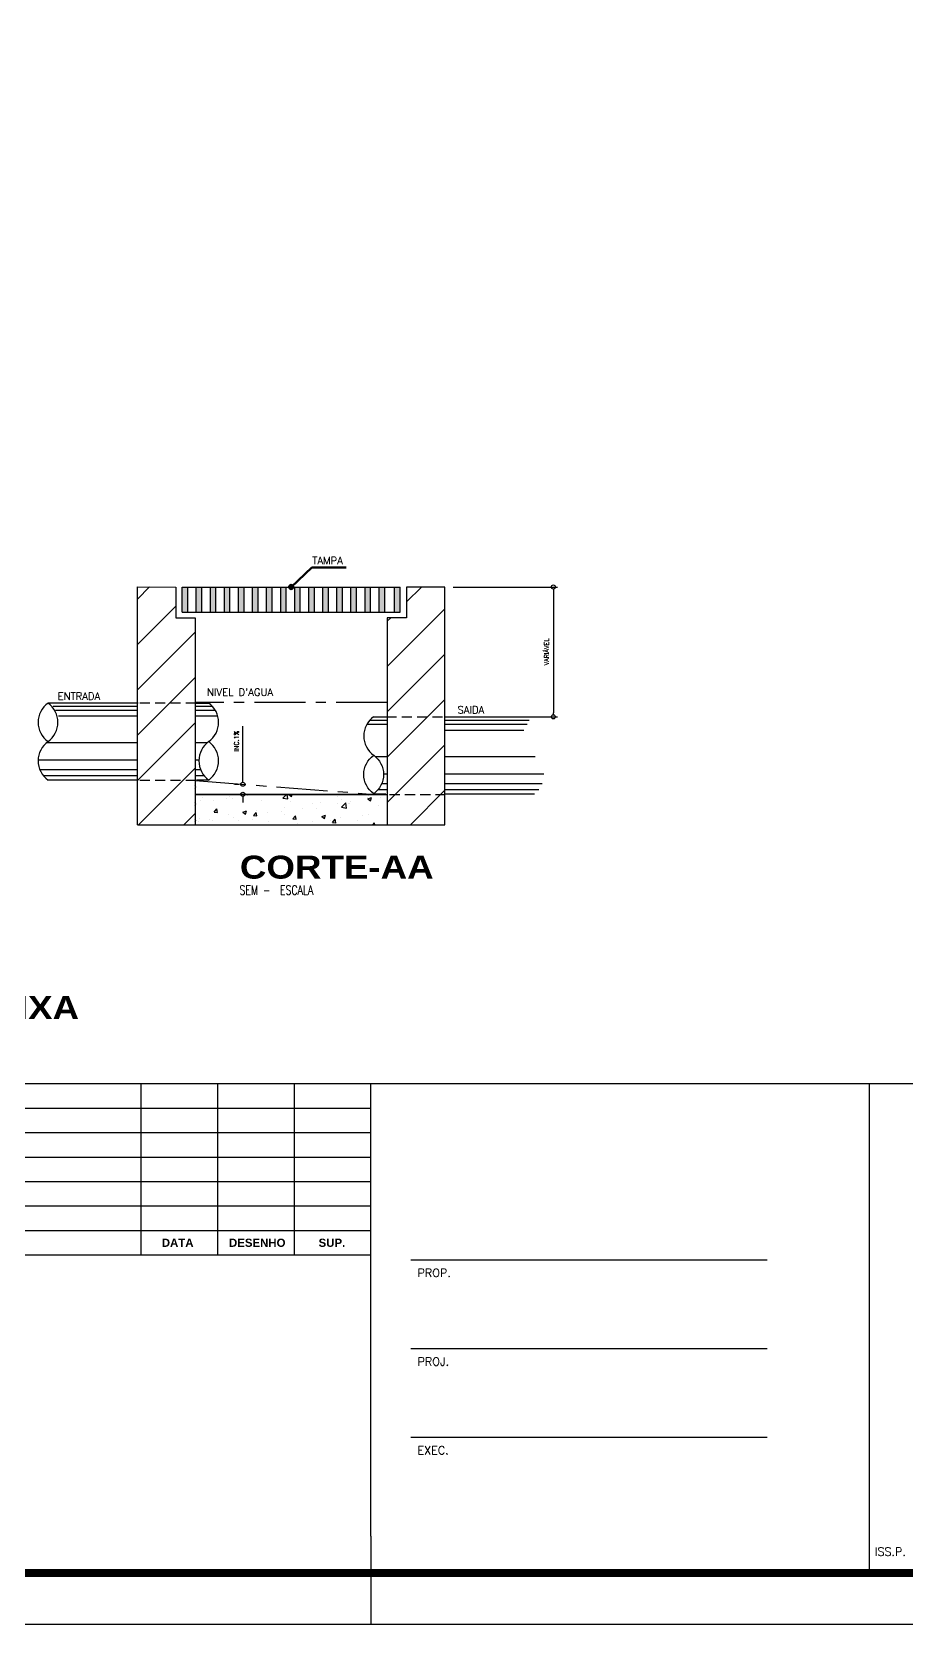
# Model space of a CAD drawing. Header units: inches. Extents: x 752 to 2304, y -3097 to -639.
# Drawn here: x 807.99 to 829.37, y -723.16 to -684.25 of the extents above; entities that cross this region are included whole.
import ezdxf
from ezdxf.enums import TextEntityAlignment as Align

# ---------------------------------------------------------------- set-up
doc = ezdxf.new("R2010")
doc.units = ezdxf.units.IN
doc.header["$MEASUREMENT"] = 0
doc.header["$PDMODE"] = 35
doc.linetypes.add('CENTER', pattern=[2, 1.25, -0.25, 0.25, -0.25])
doc.linetypes.add('HIDDEN', pattern=[0.375, 0.25, -0.125])
for name, color, linetype in [('arq', 9, 'Continuous'), ('ARQ-L', 7, 'Continuous'), ('cercadura', 9, 'Continuous'), ('INDICAÇÕES', 9, 'Continuous'), ('S', 9, 'Continuous'), ('TEXTO-HIDRO', 100, 'Continuous')]:
    doc.layers.add(name, color=color, linetype=linetype)
doc.styles.add('140-125', font='ariblk.TTF', dxfattribs={"height": 0.437})
doc.styles.add('60-75', font='ROMANS.shx', dxfattribs={"height": 0.1125})
doc.styles.add('ROMAND', font='romans.shx', dxfattribs={"height": 0.3})
doc.styles.add('ROMANS', font='romans', dxfattribs={"width": 5, "height": 1})
doc.styles.get("Standard").update_dxf_attribs({"font": 'txt.shx'})
doc.styles.add('SWISS', font='swissb.ttf')
doc.dimstyles.get("Standard").update_dxf_attribs({"dimtxt": 0.18, "dimasz": 0.18, "dimexe": 0.18, "dimexo": 0.0625, "dimgap": 0.09, "dimtad": 0, "dimtih": 1, "dimtoh": 1, "dimdec": 4, "dimzin": 0, "dimdsep": 46, "dimtxsty": 'Standard', "dimcen": 0.09, "dimadec": 0, "dimazin": 0, "dimtfac": 1, "dimtdec": 4, "dimtofl": 0, "dimtmove": 0, "dimatfit": 3, "dimfxl": 0, "dimtolj": 1, "dimtzin": 0, "dimarcsym": 0})

# ---------------------------------------------------------------- blocks, each defined once
blk = doc.blocks.new('A1-FASE-FORTAL2')
at = {"layer": 'cercadura'}
for p, q in [((0.296, 0.10567), (0.471, 0.10567)), ((0.426, 0.10567), (0.426, 0.07218)), ((0.441, 0.10567), (0.441, 0.07218)), ((0.456, 0.10567), (0.456, 0.07218)), ((0.471, 0.01718), (0.471, 0.10567)), ((0.471, 0.10567), (0.656, 0.10567)), ((0.5685, 0.10567), (0.5685, 0.01)), ((0.296, 0.10088), (0.471, 0.10088)), ((0.296, 0.0961), (0.471, 0.0961)), ((0.296, 0.09132), (0.471, 0.09132)), ((0.296, 0.08653), (0.471, 0.08653)), ((0.296, 0.08175), (0.471, 0.08175)), ((0.296, 0.07218), (0.471, 0.07218)), ((0.5485, 0.07115), (0.47884, 0.07115)), ((0.5485, 0.05381), (0.47884, 0.05381)), ((0.5485, 0.03647), (0.47884, 0.03647)), ((0.471, 0.01718), (0.471, 0)), ((0, 0), (0.841, 0))]:
    blk.add_line(p, q, dxfattribs=at)
at = {"layer": 'cercadura', "color": 152, "const_width": 0.0015}
blk.add_lwpolyline([(0.831, 0.5845), (0.025, 0.5845), (0.025, 0.01), (0.831, 0.01), (0.831, 0.5845)], close=True, dxfattribs=at)
at = {"layer": 'cercadura'}
blk.add_lwpolyline([(0.296, 0.07697), (0.471, 0.07697)], dxfattribs=at)
at = {"color": 152, "style": 'ROMAND'}
for p in [(0.67499, 0.04961), (0.67499, 0.04403), (0.67499, 0.03307), (0.67499, 0.02248), (0.67499, 0.01641)]:
    blk.add_attdef('FASE', p, '', height=0.00354, dxfattribs=at)
at = {"color": 152, "style": 'ROMAND', "width": 0.8}
blk.add_attdef('HS-01/15-R01', text='', height=0.00354, dxfattribs=at).set_placement((0.78492, 0.04584), (0.81809, 0.04584), align=Align.FIT)
at = {"color": 152, "style": 'ROMANS'}
for tag, p in [('1/100', (0.79147, 0.0342)), ('?/2008', (0.81053, 0.0342)), ('MES/ANO', (0.79617, 0.0261))]:
    blk.add_attdef(tag, text='', height=0.00197, dxfattribs=at).set_placement(p, align=Align.CENTER)
blk.add_attdef('0107_HS_01_SIT_LEG_R0A', text='', height=0.00174, dxfattribs=at).set_placement((0.78371, 0.01703), (0.82028, 0.01703), align=Align.FIT)
at = {"layer": 'cercadura'}
for s, style, p in [('DATA', 'SWISS', (0.43009, 0.07376)), ('DESENHO', 'SWISS', (0.44324, 0.07376)), ('SUP.', 'SWISS', (0.46077, 0.07376)), ('PROP.', 'ROMANS', (0.48013, 0.06787)), ('PROJ.', 'ROMANS', (0.48013, 0.05053)), ('EXEC.', 'ROMANS', (0.48013, 0.03319)), ('ISS.P.', 'ROMANS', (0.56955, 0.01337))]:
    blk.add_text(s, height=0.0016, dxfattribs=dict(at, style=style)).set_placement(p)
at = {"layer": 'cercadura', "style": 'SWISS'}
for p in [(0.30782, 0.10236), (0.30782, 0.09758), (0.30782, 0.09279), (0.30782, 0.08801), (0.30782, 0.08323), (0.30782, 0.07844), (0.03034, 0.01433)]:
    blk.add_attdef('-', p, '', height=0.0016, dxfattribs=at)
blk = doc.blocks.new('_DOTBLANK')
at = {"color": 0, "linetype": 'ByBlock'}
blk.add_line((-0.5, 0), (-1, 0), dxfattribs=at)
blk.add_circle((0, 0), 0.5, dxfattribs=at)
blk = doc.blocks.new('*D18')
for p, q in [((813.152, -702.536), (813.152, -701.221)), ((813.152, -702.536), (813.152, -701.221)), ((812.952, -702.636), (813.052, -702.636)), ((812.952, -702.636), (813.052, -702.636)), ((812.184, -702.883), (813.252, -702.883)), ((812.184, -702.883), (813.252, -702.883)), ((813.152, -702.983), (813.152, -703.083)), ((813.152, -702.983), (813.152, -703.083))]:
    blk.add_line(p, q)
at = {"layer": 'Defpoints', "color": 0}
for p in [(813.152, -702.636), (813.152, -702.636), (811.984, -702.883), (811.984, -702.883), (813.152, -702.883), (813.152, -702.883)]:
    blk.add_point(p, dxfattribs=at)
at = {"xscale": 0.1, "yscale": 0.1, "zscale": 0.1}
for p, rotation in [((813.152, -702.636), 270), ((813.152, -702.636), 270), ((813.152, -702.883), 90), ((813.152, -702.883), 90)]:
    blk.add_blockref('_DOTBLANK', p, dxfattribs=dict(at, rotation=rotation))
at = {"color": 40, "insert": (812.996, -701.583), "char_height": 0.1125, "attachment_point": 5, "rotation": 90, "style": '60-75'}
blk.add_mtext('\\A1;INC.1%', dxfattribs=at)
blk.add_mtext('\\A1;INC.1%', dxfattribs=at)
blk = doc.blocks.new('*X16')
at = {"color": 0}
for p, q in [((81.32, 52.44), (81.32, 52.44)), ((81.959, 52.395), (82.027, 52.466)), ((82.048, 52.382), (82.038, 52.466)), ((82.069, 52.463), (82.078, 52.466)), ((82.069, 52.463), (82.119, 52.429)), ((82.119, 52.429), (82.131, 52.466)), ((82.426, 52.449), (82.426, 52.449)), ((83.523, 52.441), (83.523, 52.441)), ((80.46, 52.355), (80.46, 52.355)), ((80.501, 52.405), (80.501, 52.405)), ((80.691, 52.357), (80.691, 52.357)), ((80.709, 52.143), (80.757, 52.201)), ((80.709, 52.143), (80.769, 52.138)), ((80.769, 52.138), (80.757, 52.2)), ((80.941, 52.39), (80.941, 52.39)), ((80.979, 52.43), (80.979, 52.43)), ((81.035, 52.382), (81.035, 52.382)), ((81.229, 52.14), (81.299, 52.167)), ((81.279, 52.107), (81.299, 52.167)), ((81.48, 52.168), (81.48, 52.168)), ((81.569, 52.359), (81.569, 52.359)), ((81.939, 52.162), (81.939, 52.162)), ((81.959, 52.395), (82.048, 52.382)), ((81.985, 52.232), (81.985, 52.232)), ((82.103, 52.337), (82.103, 52.337)), ((82.317, 52.212), (82.317, 52.212)), ((82.505, 52.307), (82.505, 52.307)), ((82.578, 52.204), (82.578, 52.204)), ((82.636, 52.314), (82.636, 52.314)), ((82.949, 52.295), (82.949, 52.295)), ((82.959, 52.426), (82.959, 52.426)), ((83.018, 52.377), (83.018, 52.377)), ((83.026, 52.23), (83.104, 52.311)), ((83.026, 52.23), (83.115, 52.216)), ((83.115, 52.216), (83.104, 52.311)), ((83.161, 52.304), (83.161, 52.304)), ((83.17, 52.292), (83.17, 52.292)), ((83.199, 52.328), (83.199, 52.328)), ((83.493, 52.404), (83.493, 52.404)), ((83.506, 52.383), (83.576, 52.409)), ((83.506, 52.383), (83.556, 52.349)), ((83.556, 52.349), (83.576, 52.409)), ((83.578, 52.378), (83.578, 52.378)), ((83.704, 52.269), (83.704, 52.269)), ((83.744, 52.404), (83.744, 52.404)), ((80.428, 51.963), (80.428, 51.963)), ((80.447, 52.023), (80.447, 52.023)), ((80.625, 52.008), (80.625, 52.008)), ((80.678, 51.996), (80.678, 51.996)), ((80.967, 52.098), (80.967, 52.098)), ((81.057, 52.046), (81.057, 52.046)), ((81.159, 51.985), (81.159, 51.985)), ((81.229, 52.14), (81.278, 52.107)), ((81.412, 52.003), (81.412, 52.003)), ((81.426, 52.08), (81.475, 52.138)), ((81.426, 52.08), (81.486, 52.075)), ((81.486, 52.075), (81.475, 52.138)), ((81.688, 52.129), (81.688, 52.129)), ((81.693, 51.963), (81.693, 51.963)), ((81.995, 52.104), (81.995, 52.104)), ((82.144, 52.018), (82.192, 52.075)), ((82.144, 52.018), (82.203, 52.012)), ((82.204, 52.012), (82.192, 52.075)), ((82.227, 51.94), (82.227, 51.94)), ((82.493, 51.974), (82.493, 51.974)), ((82.666, 52.06), (82.736, 52.087)), ((82.666, 52.06), (82.716, 52.027)), ((82.716, 52.026), (82.736, 52.087)), ((82.761, 51.918), (82.761, 51.918)), ((82.818, 51.984), (82.818, 51.984)), ((82.861, 51.955), (82.909, 52.012)), ((82.861, 51.955), (82.921, 51.95)), ((82.921, 51.95), (82.909, 52.012)), ((82.936, 51.933), (82.936, 51.933)), ((83.006, 52.044), (83.006, 52.044)), ((83.315, 51.983), (83.315, 51.983)), ((83.401, 52.084), (83.401, 52.084)), ((83.511, 52.108), (83.511, 52.108)), ((83.596, 51.913), (83.626, 51.95)), ((83.633, 51.913), (83.626, 51.949))]:
    blk.add_line(p, q, dxfattribs=at)
blk = doc.blocks.new('*D25')
for p, q in [((818.296, -697.817), (820.847, -697.817)), ((818.296, -697.817), (820.847, -697.817)), ((820.747, -697.917), (820.747, -700.888)), ((820.747, -697.917), (820.747, -700.888)), ((818.274, -700.988), (820.847, -700.988)), ((818.274, -700.988), (820.847, -700.988))]:
    blk.add_line(p, q)
at = {"layer": 'Defpoints', "color": 0}
for p in [(818.096, -697.817), (818.096, -697.817), (818.074, -700.988), (818.074, -700.988), (820.747, -700.988), (820.747, -700.988)]:
    blk.add_point(p, dxfattribs=at)
at = {"xscale": 0.1, "yscale": 0.1, "zscale": 0.1}
for p, rotation in [((820.747, -697.817), 90), ((820.747, -697.817), 90), ((820.747, -700.988), 270), ((820.747, -700.988), 270)]:
    blk.add_blockref('_DOTBLANK', p, dxfattribs=dict(at, rotation=rotation))
at = {"color": 40, "insert": (820.58, -699.402), "char_height": 0.1125, "attachment_point": 5, "rotation": 90, "style": '60-75'}
blk.add_mtext('\\A1;VARIÁVEL', dxfattribs=at)
blk.add_mtext('\\A1;VARIÁVEL', dxfattribs=at)

msp = doc.modelspace()

# ---------------------------------------------------------------- linework, layer by layer
at = {"layer": 'arq'}
for p, q in [((810.574, -698.115), (810.873, -697.816)), ((811.67, -697.817), (816.997, -697.817)), ((811.67, -698.428), (811.67, -697.817)), ((812.014, -698.428), (812.014, -697.817)), ((812.014, -698.428), (812.014, -697.817)), ((812.358, -698.428), (812.358, -697.817)), ((812.358, -698.428), (812.358, -697.817)), ((812.702, -698.428), (812.702, -697.817)), ((812.702, -698.428), (812.702, -697.817)), ((813.046, -698.428), (813.046, -697.817)), ((813.046, -698.428), (813.046, -697.817)), ((813.39, -698.428), (813.39, -697.817)), ((813.39, -698.428), (813.39, -697.817)), ((813.734, -698.428), (813.734, -697.817)), ((813.734, -698.428), (813.734, -697.817)), ((814.078, -698.428), (814.078, -697.817)), ((814.078, -698.428), (814.078, -697.817)), ((814.422, -698.428), (814.422, -697.817)), ((814.422, -698.428), (814.422, -697.817)), ((814.765, -698.428), (814.765, -697.817)), ((814.765, -698.428), (814.765, -697.817)), ((815.109, -698.428), (815.109, -697.817)), ((815.109, -698.428), (815.109, -697.817)), ((815.453, -698.428), (815.453, -697.817)), ((815.453, -698.428), (815.453, -697.817)), ((815.797, -698.428), (815.797, -697.817)), ((815.797, -698.428), (815.797, -697.817)), ((816.141, -698.428), (816.141, -697.817)), ((816.141, -698.428), (816.141, -697.817)), ((816.485, -698.428), (816.485, -697.817)), ((816.485, -698.428), (816.485, -697.817)), ((816.861, -698.428), (816.861, -697.817)), ((816.861, -698.428), (816.861, -697.817)), ((817.156, -698.182), (817.522, -697.817)), ((810.574, -699.224), (811.514, -698.283)), ((811.67, -698.428), (816.997, -698.428)), ((816.686, -699.761), (818.096, -698.35)), ((816.686, -698.652), (816.77, -698.569)), ((810.574, -700.332), (811.984, -698.921)), ((816.686, -700.869), (818.096, -699.458)), ((810.574, -701.44), (811.984, -700.029)), ((816.686, -701.977), (818.096, -700.566)), ((810.574, -702.548), (811.984, -701.138)), ((816.686, -703.085), (818.096, -701.675)), ((810.604, -703.626), (811.984, -702.246)), ((817.253, -703.626), (818.096, -702.783)), ((811.712, -703.626), (811.984, -703.354))]:
    msp.add_line(p, q, dxfattribs=at)
at = {"layer": 'arq', "color": 3}
for p, q in [((811.807, -698.428), (811.807, -697.817)), ((812.151, -698.428), (812.151, -697.817)), ((812.151, -698.428), (812.151, -697.817)), ((812.495, -698.428), (812.495, -697.817)), ((812.495, -698.428), (812.495, -697.817)), ((812.838, -698.428), (812.838, -697.817)), ((812.838, -698.428), (812.838, -697.817)), ((813.182, -698.428), (813.182, -697.817)), ((813.182, -698.428), (813.182, -697.817)), ((813.526, -698.428), (813.526, -697.817)), ((813.526, -698.428), (813.526, -697.817)), ((813.87, -698.428), (813.87, -697.817)), ((813.87, -698.428), (813.87, -697.817)), ((814.214, -698.428), (814.214, -697.817)), ((814.214, -698.428), (814.214, -697.817)), ((814.558, -698.428), (814.558, -697.817)), ((814.558, -698.428), (814.558, -697.817)), ((814.902, -698.428), (814.902, -697.817)), ((814.902, -698.428), (814.902, -697.817)), ((815.246, -698.428), (815.246, -697.817)), ((815.246, -698.428), (815.246, -697.817)), ((815.59, -698.428), (815.59, -697.817)), ((815.59, -698.428), (815.59, -697.817)), ((815.933, -698.428), (815.933, -697.817)), ((815.933, -698.428), (815.933, -697.817)), ((816.277, -698.428), (816.277, -697.817)), ((816.277, -698.428), (816.277, -697.817)), ((816.621, -698.428), (816.621, -697.817)), ((816.621, -698.428), (816.621, -697.817)), ((816.997, -698.428), (816.997, -697.817)), ((816.997, -698.428), (816.997, -697.817)), ((810.596, -700.653), (808.388, -700.653)), ((812.007, -700.653), (812.318, -700.653)), ((816.352, -700.988), (816.664, -700.988)), ((818.074, -700.988), (820.282, -700.988)), ((810.596, -702.534), (808.388, -702.534)), ((812.318, -702.534), (812.022, -702.534)), ((816.368, -702.883), (811.987, -702.883)), ((816.352, -702.868), (816.646, -702.868)), ((818.074, -702.868), (820.282, -702.868)), ((810.574, -703.626), (818.096, -703.626))]:
    msp.add_line(p, q, dxfattribs=at)
at = {"layer": 'arq', "color": 7}
for p, q in [((810.574, -700.739), (808.515, -700.739)), ((812.413, -700.739), (811.984, -700.739)), ((810.574, -700.831), (808.567, -700.831)), ((810.574, -700.976), (808.646, -700.976)), ((812.48, -700.831), (811.984, -700.831)), ((812.541, -700.976), (811.984, -700.976)), ((816.19, -701.166), (816.664, -701.166)), ((816.257, -701.073), (816.664, -701.073)), ((818.074, -701.073), (820.156, -701.073)), ((818.074, -701.166), (820.103, -701.166)), ((818.074, -701.311), (820.024, -701.311)), ((810.574, -701.623), (808.37, -701.623)), ((812.281, -701.623), (811.984, -701.623)), ((816.389, -701.957), (816.664, -701.957)), ((818.074, -701.957), (820.301, -701.957)), ((810.574, -702.045), (808.159, -702.045)), ((810.574, -702.282), (808.198, -702.282)), ((812.077, -702.045), (811.984, -702.045)), ((812.12, -702.282), (811.984, -702.282)), ((810.574, -702.427), (808.277, -702.427)), ((812.206, -702.427), (811.984, -702.427)), ((812.004, -702.707), (811.984, -702.673)), ((811.984, -702.741), (812.004, -702.707)), ((816.55, -702.617), (816.664, -702.617)), ((816.593, -702.379), (816.664, -702.379)), ((818.074, -702.379), (820.512, -702.379)), ((818.074, -702.617), (820.472, -702.617)), ((812.004, -703.114), (811.984, -703.08)), ((811.984, -703.148), (812.004, -703.114)), ((816.465, -702.762), (816.664, -702.762)), ((818.074, -702.762), (820.393, -702.762)), ((812.004, -703.521), (811.984, -703.487)), ((811.984, -703.555), (812.004, -703.521))]:
    msp.add_line(p, q, dxfattribs=at)
at = {"layer": 'arq', "color": 3, "linetype": 'HIDDEN'}
for p, q in [((812.007, -700.653), (810.596, -700.653)), ((816.664, -700.988), (818.074, -700.988)), ((812.007, -702.548), (810.596, -702.548)), ((816.368, -702.883), (818.074, -702.883))]:
    msp.add_line(p, q, dxfattribs=at)
at = {"layer": 'arq', "color": 7, "linetype": 'CENTER'}
for p, q in [((816.686, -700.637), (811.984, -700.637)), ((811.983, -702.547), (816.368, -702.883))]:
    msp.add_line(p, q, dxfattribs=at)
at = {"layer": 'arq', "color": 3}
for points in [[(810.574, -703.626), (810.574, -697.816), (811.514, -697.817), (811.514, -698.569), (811.984, -698.569), (811.984, -703.626)], [(818.096, -703.626), (818.096, -697.817), (817.156, -697.817), (817.156, -698.569), (816.686, -698.569), (816.686, -703.626)], [(811.987, -702.883), (816.677, -702.883)], [(810.574, -703.626), (818.096, -703.626)]]:
    msp.add_lwpolyline(points, dxfattribs=at)
for points in [[(808.388, -701.594, 0.513091), (808.388, -700.653, 0.513091)], [(812.318, -701.594, 0.513091), (812.318, -702.534, 0.513091)], [(816.352, -701.928, -0.513091), (816.352, -702.868, -0.513091)]]:
    msp.add_lwpolyline(points, format="xyb", close=True, dxfattribs=at)
for centre, start, end in [((811.981, -701.123), 305.6765, 54.329), ((816.689, -701.458), 125.6761, 234.3235), ((808.726, -702.064), 125.6757, 234.3235)]:
    msp.add_arc(centre, 0.579, start, end, dxfattribs=at)
for points in [[(811.807, -697.817), (811.67, -697.817), (811.67, -698.428), (811.807, -697.817)], [(811.807, -697.817), (811.67, -697.817), (811.67, -698.428), (811.807, -697.817)], [(811.67, -698.428), (811.807, -697.817), (811.67, -697.817)], [(811.807, -697.817), (811.67, -698.428), (811.807, -698.428)], [(811.67, -698.428), (811.807, -698.428), (811.807, -697.817), (811.67, -698.428)], [(811.67, -698.428), (811.807, -698.428), (811.807, -697.817), (811.67, -698.428)], [(812.014, -698.428), (812.151, -697.817), (812.014, -697.817)], [(812.151, -697.817), (812.014, -697.817), (812.014, -698.428), (812.151, -697.817)], [(812.151, -697.817), (812.014, -697.817), (812.014, -698.428), (812.151, -697.817)], [(812.151, -697.817), (812.014, -698.428), (812.151, -698.428)], [(812.014, -698.428), (812.151, -698.428), (812.151, -697.817), (812.014, -698.428)], [(812.014, -698.428), (812.151, -698.428), (812.151, -697.817), (812.014, -698.428)], [(812.358, -698.428), (812.495, -697.817), (812.358, -697.817)], [(812.495, -697.817), (812.358, -697.817), (812.358, -698.428), (812.495, -697.817)], [(812.495, -697.817), (812.358, -697.817), (812.358, -698.428), (812.495, -697.817)], [(812.495, -697.817), (812.358, -698.428), (812.495, -698.428)], [(812.358, -698.428), (812.495, -698.428), (812.495, -697.817), (812.358, -698.428)], [(812.358, -698.428), (812.495, -698.428), (812.495, -697.817), (812.358, -698.428)], [(812.702, -698.428), (812.838, -697.817), (812.702, -697.817)], [(812.838, -697.817), (812.702, -697.817), (812.702, -698.428), (812.838, -697.817)], [(812.838, -697.817), (812.702, -697.817), (812.702, -698.428), (812.838, -697.817)], [(812.838, -697.817), (812.702, -698.428), (812.838, -698.428)], [(812.702, -698.428), (812.838, -698.428), (812.838, -697.817), (812.702, -698.428)], [(812.702, -698.428), (812.838, -698.428), (812.838, -697.817), (812.702, -698.428)], [(813.046, -698.428), (813.182, -697.817), (813.046, -697.817)], [(813.182, -697.817), (813.046, -697.817), (813.046, -698.428), (813.182, -697.817)], [(813.182, -697.817), (813.046, -697.817), (813.046, -698.428), (813.182, -697.817)], [(813.182, -697.817), (813.046, -698.428), (813.182, -698.428)], [(813.046, -698.428), (813.182, -698.428), (813.182, -697.817), (813.046, -698.428)], [(813.046, -698.428), (813.182, -698.428), (813.182, -697.817), (813.046, -698.428)], [(813.39, -698.428), (813.526, -697.817), (813.39, -697.817)], [(813.526, -697.817), (813.39, -697.817), (813.39, -698.428), (813.526, -697.817)], [(813.526, -697.817), (813.39, -697.817), (813.39, -698.428), (813.526, -697.817)], [(813.526, -697.817), (813.39, -698.428), (813.526, -698.428)], [(813.39, -698.428), (813.526, -698.428), (813.526, -697.817), (813.39, -698.428)], [(813.39, -698.428), (813.526, -698.428), (813.526, -697.817), (813.39, -698.428)], [(813.734, -698.428), (813.87, -697.817), (813.734, -697.817)], [(813.87, -697.817), (813.734, -697.817), (813.734, -698.428), (813.87, -697.817)], [(813.87, -697.817), (813.734, -697.817), (813.734, -698.428), (813.87, -697.817)], [(813.87, -697.817), (813.734, -698.428), (813.87, -698.428)], [(813.734, -698.428), (813.87, -698.428), (813.87, -697.817), (813.734, -698.428)], [(813.734, -698.428), (813.87, -698.428), (813.87, -697.817), (813.734, -698.428)], [(814.078, -698.428), (814.214, -697.817), (814.078, -697.817)], [(814.214, -697.817), (814.078, -697.817), (814.078, -698.428), (814.214, -697.817)], [(814.214, -697.817), (814.078, -697.817), (814.078, -698.428), (814.214, -697.817)], [(814.214, -697.817), (814.078, -698.428), (814.214, -698.428)], [(814.078, -698.428), (814.214, -698.428), (814.214, -697.817), (814.078, -698.428)], [(814.078, -698.428), (814.214, -698.428), (814.214, -697.817), (814.078, -698.428)], [(814.422, -698.428), (814.558, -697.817), (814.422, -697.817)], [(814.558, -697.817), (814.422, -697.817), (814.422, -698.428), (814.558, -697.817)], [(814.558, -697.817), (814.422, -697.817), (814.422, -698.428), (814.558, -697.817)], [(814.558, -697.817), (814.422, -698.428), (814.558, -698.428)], [(814.422, -698.428), (814.558, -698.428), (814.558, -697.817), (814.422, -698.428)], [(814.422, -698.428), (814.558, -698.428), (814.558, -697.817), (814.422, -698.428)], [(814.765, -698.428), (814.902, -697.817), (814.765, -697.817)], [(814.902, -697.817), (814.765, -697.817), (814.765, -698.428), (814.902, -697.817)], [(814.902, -697.817), (814.765, -697.817), (814.765, -698.428), (814.902, -697.817)], [(814.902, -697.817), (814.765, -698.428), (814.902, -698.428)], [(814.765, -698.428), (814.902, -698.428), (814.902, -697.817), (814.765, -698.428)], [(814.765, -698.428), (814.902, -698.428), (814.902, -697.817), (814.765, -698.428)], [(815.109, -698.428), (815.246, -697.817), (815.109, -697.817)], [(815.246, -697.817), (815.109, -697.817), (815.109, -698.428), (815.246, -697.817)], [(815.246, -697.817), (815.109, -697.817), (815.109, -698.428), (815.246, -697.817)], [(815.246, -697.817), (815.109, -698.428), (815.246, -698.428)], [(815.109, -698.428), (815.246, -698.428), (815.246, -697.817), (815.109, -698.428)], [(815.109, -698.428), (815.246, -698.428), (815.246, -697.817), (815.109, -698.428)], [(815.453, -698.428), (815.59, -697.817), (815.453, -697.817)], [(815.59, -697.817), (815.453, -697.817), (815.453, -698.428), (815.59, -697.817)], [(815.59, -697.817), (815.453, -697.817), (815.453, -698.428), (815.59, -697.817)], [(815.59, -697.817), (815.453, -698.428), (815.59, -698.428)], [(815.453, -698.428), (815.59, -698.428), (815.59, -697.817), (815.453, -698.428)], [(815.453, -698.428), (815.59, -698.428), (815.59, -697.817), (815.453, -698.428)], [(815.797, -698.428), (815.933, -697.817), (815.797, -697.817)], [(815.933, -697.817), (815.797, -697.817), (815.797, -698.428), (815.933, -697.817)], [(815.933, -697.817), (815.797, -697.817), (815.797, -698.428), (815.933, -697.817)], [(815.933, -697.817), (815.797, -698.428), (815.933, -698.428)], [(815.797, -698.428), (815.933, -698.428), (815.933, -697.817), (815.797, -698.428)], [(815.797, -698.428), (815.933, -698.428), (815.933, -697.817), (815.797, -698.428)], [(816.141, -698.428), (816.277, -697.817), (816.141, -697.817)], [(816.277, -697.817), (816.141, -697.817), (816.141, -698.428), (816.277, -697.817)], [(816.277, -697.817), (816.141, -697.817), (816.141, -698.428), (816.277, -697.817)], [(816.277, -697.817), (816.141, -698.428), (816.277, -698.428)], [(816.141, -698.428), (816.277, -698.428), (816.277, -697.817), (816.141, -698.428)], [(816.141, -698.428), (816.277, -698.428), (816.277, -697.817), (816.141, -698.428)], [(816.485, -698.428), (816.621, -697.817), (816.485, -697.817)], [(816.621, -697.817), (816.485, -697.817), (816.485, -698.428), (816.621, -697.817)], [(816.621, -697.817), (816.485, -697.817), (816.485, -698.428), (816.621, -697.817)], [(816.621, -697.817), (816.485, -698.428), (816.621, -698.428)], [(816.485, -698.428), (816.621, -698.428), (816.621, -697.817), (816.485, -698.428)], [(816.485, -698.428), (816.621, -698.428), (816.621, -697.817), (816.485, -698.428)], [(816.861, -698.428), (816.997, -697.817), (816.861, -697.817)], [(816.997, -697.817), (816.861, -697.817), (816.861, -698.428), (816.997, -697.817)], [(816.997, -697.817), (816.861, -697.817), (816.861, -698.428), (816.997, -697.817)], [(816.997, -697.817), (816.861, -698.428), (816.997, -698.428)], [(816.861, -698.428), (816.997, -698.428), (816.997, -697.817), (816.861, -698.428)], [(816.861, -698.428), (816.997, -698.428), (816.997, -697.817), (816.861, -698.428)]]:
    msp.add_solid(points, dxfattribs=at)

# ---------------------------------------------------------------- block references
at = {"layer": 'arq', "xscale": 1.34328930249626, "yscale": 1.343289302496402, "zscale": 1.343289302496202}
msp.add_blockref('*X16', (704.036, -773.36), dxfattribs=at)
at = {"layer": 'INDICAÇÕES', "color": 7, "xscale": 124.9997536747053, "yscale": 124.9997536747053, "zscale": 124.9997536747105}
msp.add_blockref('A1-FASE-FORTAL2', (757.409, -723.161), dxfattribs=at)

# ---------------------------------------------------------------- texts
at = {"layer": 'ARQ-L', "color": 9, "lineweight": 13, "style": '140-125'}
for s, p in [('CORTE-AA', (813.08, -704.943)), ('PLANTA BAIXA ', (802.463, -708.376))]:
    msp.add_text(s, height=0.5616, dxfattribs=at).set_placement(p)
at = {"layer": 'S', "style": 'ROMANS', "width": 0.75}
msp.add_text('SEM -  ESCALA', height=0.22464, dxfattribs=at).set_placement((813.071, -705.336))
at = {"layer": 'TEXTO-HIDRO', "style": 'ROMANS'}
for s, height, p in [('TAMPA ', 0.1797, (814.852, -697.262)), ('ENTRADA', 0.1797, (808.625, -700.575)), ("NIVEL D'AGUA", 0.17971, (812.276, -700.478)), ('SAIDA', 0.1797, (818.402, -700.909))]:
    msp.add_text(s, height=height, dxfattribs=at).set_placement(p)

# ---------------------------------------------------------------- dimensions: what is measured, and where the dimension line sits
dim = msp.add_linear_dim(base=(820.747, -700.988), p1=(818.096, -697.817), p2=(818.074, -700.988), angle=90, text='VARIÁVEL', dimstyle='Standard', override={"dimtxt": 0.12, "dimasz": 0.1, "dimexe": 0.1, "dimexo": 0.2, "dimgap": 0.1, "dimtad": 1, "dimtih": 0, "dimtoh": 0, "dimdec": 2, "dimtxsty": '60-75', "dimblk": 'DOTBLANK', "dimcen": 0, "dimclrd": 256, "dimclre": 256, "dimclrt": 40, "dimtdec": 2, "dimtmove": 1, "dimldrblk": 'DOTBLANK', "dimlwd": 65535, "dimlwe": 65535})
dim.commit()
dim.dimension.update_dxf_attribs({"geometry": '*D25', "text_midpoint": (820.58, -699.402)})
dim = msp.add_linear_dim(base=(813.152, -702.883), p1=(813.152, -702.636), p2=(811.984, -702.883), angle=90, text='INC.1%', dimstyle='Standard', override={"dimtxt": 0.12, "dimasz": 0.1, "dimexe": 0.1, "dimexo": 0.2, "dimgap": 0.1, "dimtad": 1, "dimtih": 0, "dimtoh": 0, "dimdec": 2, "dimtxsty": '60-75', "dimblk": 'DOTBLANK', "dimcen": 0, "dimclrd": 256, "dimclre": 256, "dimclrt": 40, "dimtdec": 2, "dimtmove": 0, "dimldrblk": 'DOTBLANK', "dimlwd": 65535, "dimlwe": 65535})
dim.commit()
dim.dimension.update_dxf_attribs({"geometry": '*D18', "text_midpoint": (813.152, -701.583), "dimtype": 160})

# ---------------------------------------------------------------- leaders
msp.add_leader([(814.334, -697.817), (814.836, -697.339), (815.682, -697.339)], dimstyle='Standard', override={"dimtxt": 0.12, "dimasz": 0.1, "dimexe": 0.1, "dimexo": 0.5, "dimgap": 0.09, "dimtad": 0, "dimtih": 0, "dimtoh": 0, "dimdec": 2, "dimcen": 0, "dimclrd": 256, "dimclre": 256, "dimclrt": 40, "dimtdec": 2, "dimtmove": 0, "dimldrblk": 'DOTBLANK', "dimlwd": 65535, "dimlwe": 65535})

doc.saveas('drawing.dxf')
